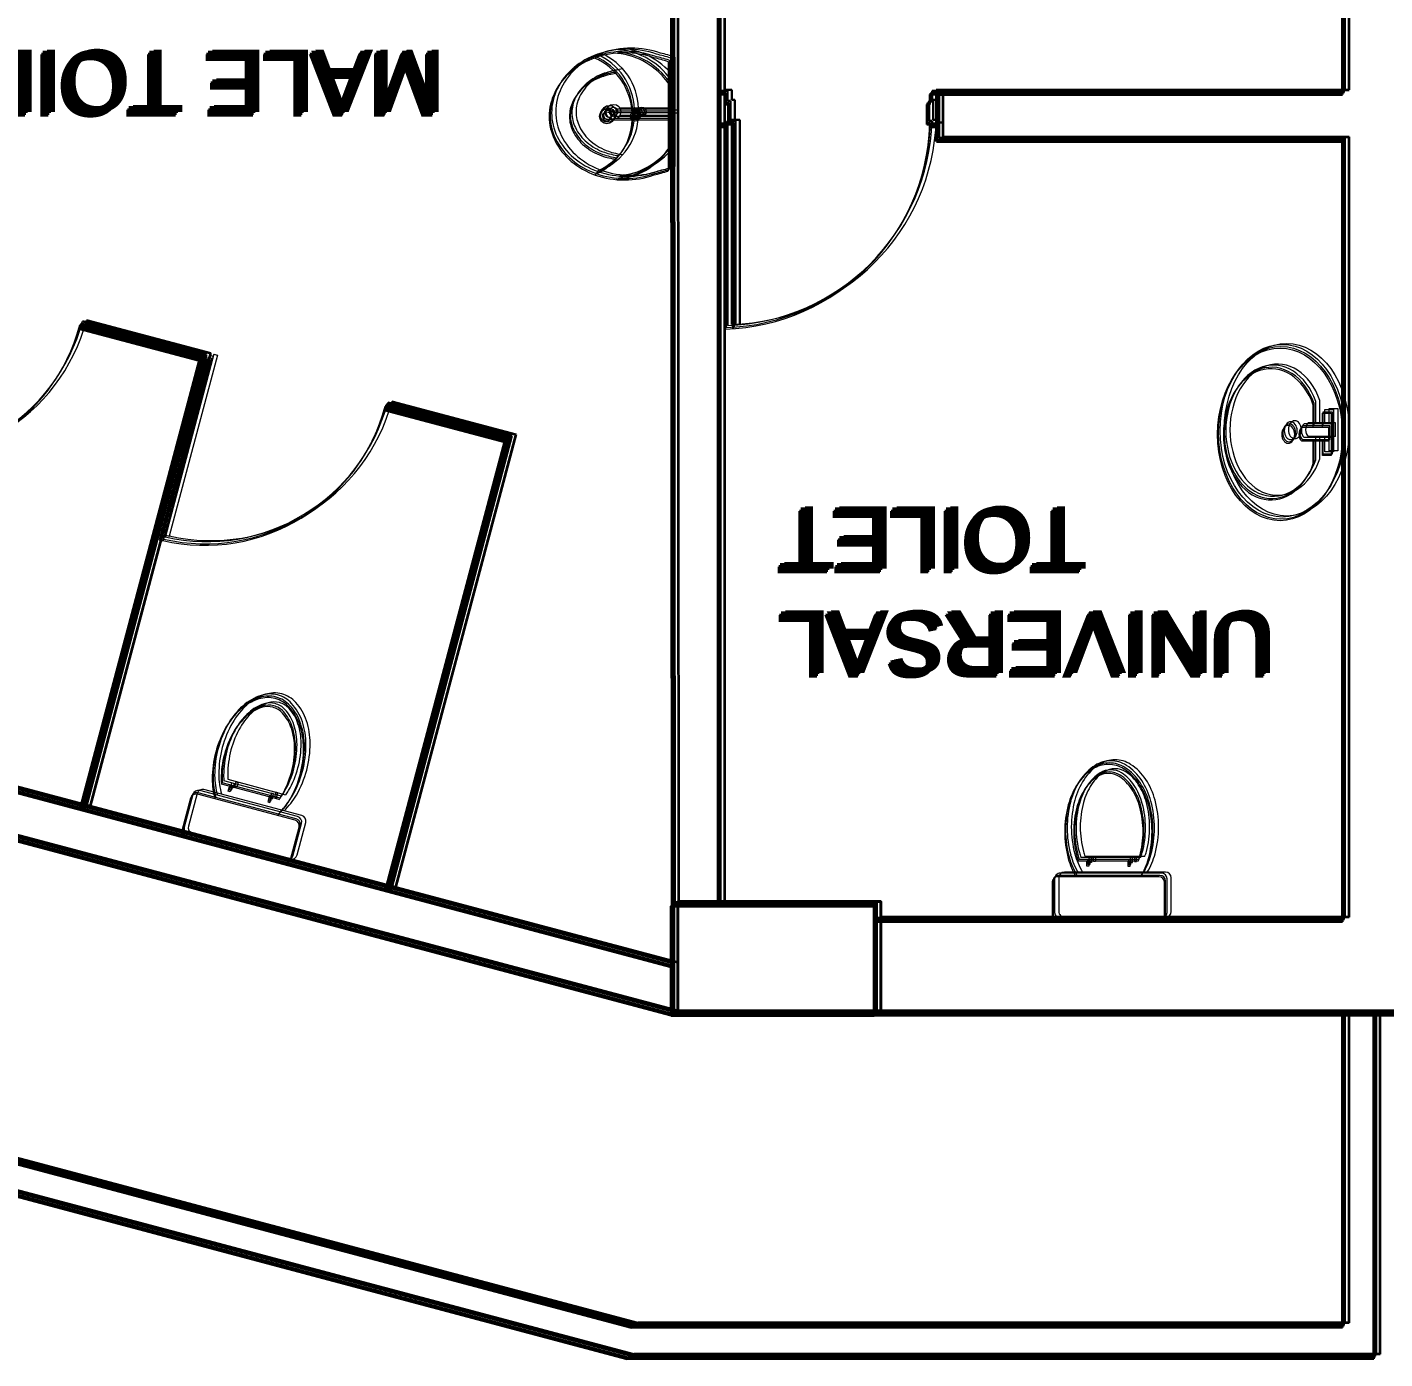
# Model space of a CAD drawing. Header units: inches. Extents: x 5 to 136470, y 9 to 138066.
# Drawn here: x 32872 to 37221, y 2990 to 7256 of the extents above; entities that cross this region are included whole.
import ezdxf

# ---------------------------------------------------------------- set-up
doc = ezdxf.new("R2010")
doc.units = ezdxf.units.IN
doc.header["$MEASUREMENT"] = 0
for name, color, linetype, lineweight in [('1', 7, 'Continuous', 35), ('A_COL', 250, 'Continuous', 40), ('A_ELE1', 250, 'Continuous', 20), ('A_WIN-DOR', 250, 'Continuous', 30), ('DOOR', 250, 'Continuous', 15), ('IG-Area', 250, 'Continuous', 30), ('partition', 253, 'Continuous', 5)]:
    doc.layers.add(name, color=color, linetype=linetype, lineweight=lineweight)
doc.layers.add('FURNITURE', color=253, linetype='Continuous', lineweight=5, transparency=0.05)
doc.styles.get("Standard").update_dxf_attribs({"font": 'arial.ttf'})

# ---------------------------------------------------------------- blocks, each defined once
blk = doc.blocks.new('A$Cf98d7203')
at = {"layer": '1'}
for p, q in [((37080.1, 7031.1), (37080.1, 9783.4)), ((35080.1, 6881.1), (35080.1, 8194.1)), ((34933.4, 4431.1), (34930.4, 8078.8)), ((35780.1, 6881.1), (35780.1, 7031.1)), ((35780.1, 7031.1), (37080.1, 7031.1)), ((34930.1, 6961.1), (34930.1, 6961.1)), ((35080.1, 4431.1), (35080.1, 6881.1)), ((35780.1, 6881.1), (37080.1, 6881.1)), ((37080.1, 4381.1), (37080.1, 6881.1)), ((34930.1, 6811.1), (34930.1, 6811.1)), ((33032.7, 6281.5), (33419.4, 6178.7)), ((33035.9, 6293.1), (33434, 6187.2)), ((33036.9, 4740.7), (33419.4, 6178.7)), ((33048.4, 4737.6), (33434, 6187.2)), ((34010.7, 6021.4), (34397.3, 5918.5)), ((34013.9, 6032.9), (34412, 5927)), ((34014.8, 4480.5), (34397.3, 5918.5)), ((34026.4, 4477.4), (34412, 5927)), ((31071.4, 5263.5), (34930.1, 4236.8)), ((31110.2, 5097.9), (34930.1, 4081.9)), ((37080.1, 4381.1), (35580.1, 4381.1)), ((30853.1, 4131.5), (34802.1, 3081.1)), ((37805.1, 4081.1), (34930.1, 4081.1)), ((37080.1, 4081.1), (34930.1, 4081.1)), ((35080.1, 4081.1), (35080.1, 4081.2)), ((37080.1, 3081.1), (37080.1, 4081.1)), ((37180.1, 2981.1), (37180.1, 4081.1)), ((30827.4, 4034.9), (34789.1, 2981.1)), ((37080.1, 3081.1), (34802.1, 3081.1)), ((37180.1, 2981.1), (34789.1, 2981.1))]:
    blk.add_line(p, q, dxfattribs=at)
at = {"layer": 'A_COL'}
blk.add_lwpolyline([(35580.1, 4081.1), (35580.1, 4431.1), (34930.1, 4431.1), (34930.1, 4081.1)], close=True, dxfattribs=at)
at = {"layer": 'A_ELE1', "transparency": 33554687}
blk.add_arc((35082, 6955.7), 676.1, 271.742, 358.2578, dxfattribs=at)
at = {"layer": 'A_WIN-DOR', "transparency": 33554687}
for p, q in [((35080.1, 6926.1), (35080.1, 7031.1)), ((35102.5, 7031.1), (35102.5, 6999.1)), ((35757.7, 7031.1), (35757.7, 6999.1)), ((35102.5, 6999.1), (35112.1, 6999.1)), ((35112.1, 6999.1), (35112.1, 6935.1)), ((35757.7, 6999.1), (35748.1, 6999.1)), ((35748.1, 6999.1), (35748.1, 6935.1)), ((35102.5, 6926.1), (35080.1, 6926.1)), ((35102.5, 6935.1), (35102.5, 6279.9)), ((35102.5, 6926.1), (35102.5, 6903.1)), ((35128.1, 6935.1), (35128.1, 6280.4)), ((35757.7, 6935.1), (35757.7, 6926.1)), ((35757.7, 6926.1), (35780.1, 6926.1))]:
    blk.add_line(p, q, dxfattribs=at)
at = {"layer": 'A_WIN-DOR'}
for p, q in [((35102.5, 7031.1), (35080.1, 7031.1)), ((35780.1, 7031.1), (35757.7, 7031.1)), ((35780.1, 6926.1), (35780.1, 7031.1))]:
    blk.add_line(p, q, dxfattribs=at)
at = {"layer": 'A_WIN-DOR', "transparency": 33554687}
for points in [[(35102.5, 6935.1), (35128.1, 6935.1)], [(35757.7, 6935.1), (35748.1, 6935.1)]]:
    blk.add_lwpolyline(points, dxfattribs=at)
at = {"layer": 'DOOR'}
for p, q in [((33443.7, 6184.6), (33289.5, 5604.8)), ((33455.3, 6181.5), (33301.1, 5601.7)), ((33443.7, 6184.6), (33455.3, 6181.5)), ((33289.5, 5604.8), (33301.1, 5601.7))]:
    blk.add_line(p, q, dxfattribs=at)
at = {"layer": 'FURNITURE'}
for p, q in [((34920, 7136.1), (34920.3, 6786.1)), ((34804.3, 6972.8), (34744.4, 6972.8)), ((34920.2, 6972.9), (34822.6, 6972.8)), ((34822.9, 6965.7), (34822.6, 6965.7)), ((34920.2, 6972.9), (34823.2, 6972.8)), ((34930.9, 6966.1), (34920.2, 6966.1)), ((34930.9, 6966.1), (34930.9, 6956.1)), ((34804.3, 6949.2), (34744.4, 6949.1)), ((34822.9, 6956.3), (34822.6, 6956.3)), ((34920.2, 6949.3), (34823.2, 6949.2)), ((34920.2, 6949.3), (34823.2, 6949.2)), ((34930.9, 6956.1), (34920.2, 6956.1)), ((36986.6, 5964.6), (36986.6, 6036.1)), ((37015.8, 5964.6), (37015.8, 6010.3)), ((37015.8, 6010.3), (37043.7, 6010.3)), ((37043.7, 6010.3), (37043.7, 5874.7)), ((37036.5, 5964.6), (36949.3, 5964.6)), ((37036.5, 5920.4), (37036.5, 5964.6)), ((37036.5, 5920.4), (36949.3, 5920.4)), ((36986.6, 5848.9), (36986.6, 5920.4)), ((37015.8, 5874.7), (37015.8, 5920.4)), ((37043.7, 5874.7), (37015.8, 5874.7)), ((33725.2, 4706.6), (33412.1, 4789.8)), ((33674.1, 4772.3), (33489.2, 4821.5)), ((33510.7, 4799.1), (33514.9, 4814.7)), ((33517.5, 4797.3), (33510.7, 4799.1)), ((33514.9, 4814.7), (33521.7, 4812.9)), ((33521.7, 4812.9), (33517.5, 4797.3)), ((33390.1, 4777.1), (33362.3, 4672.7)), ((33641.8, 4781), (33637.6, 4765.3)), ((33637.6, 4765.3), (33644.4, 4763.5)), ((33648.6, 4779.2), (33641.8, 4781)), ((33644.4, 4763.5), (33648.6, 4779.2)), ((33710.2, 4580.2), (33738, 4684.5)), ((33375.1, 4650.7), (33688.2, 4567.4)), ((36425.8, 4575.5), (36234.4, 4575.5)), ((36261, 4559.4), (36261, 4575.6)), ((36261, 4575.6), (36268, 4575.6)), ((36268, 4575.6), (36268, 4559.4)), ((36392.3, 4575.6), (36392.3, 4559.4)), ((36399.4, 4575.6), (36392.3, 4575.6)), ((36399.4, 4559.4), (36399.4, 4575.6)), ((36492.1, 4525.1), (36168.1, 4525.1)), ((36268, 4559.4), (36261, 4559.4)), ((36392.3, 4559.4), (36399.4, 4559.4)), ((36150.1, 4507.1), (36150.1, 4399.1)), ((36510.1, 4399.1), (36510.1, 4507.1)), ((36168.1, 4381.1), (36492.1, 4381.1))]:
    blk.add_line(p, q, dxfattribs=at)
for centre, radius in [((34723.8, 6960.9), 23.7), ((34813.9, 6960.8), 14.9)]:
    blk.add_circle(centre, radius, dxfattribs=at)
for centre, radius, start, end in [((34766.5, 6919.2), 243.1, 109.3112, 130.2027), ((34605.2, 6965), 199.2, 2.263, 66.692), ((34780.5, 6879.3), 285.4, 90.0477, 109.3112), ((34733.4, 6934.7), 229.4, 35.5197, 83.8921), ((34780.5, 6879.3), 285.4, 70.7841, 90.0477), ((34758.8, 6644.5), 517.4, 71.8392, 77.0814), ((34745, 6944.7), 209.8, 130.2027, 153.8996), ((34780.5, 6879.3), 220.5, 97.0617, 109.3112), ((34745, 6944.7), 144.8, 130.2027, 153.8996), ((34766.5, 6919.2), 178.1, 109.3112, 130.2027), ((34711.8, 6960.9), 172.8, 153.8996, 180.0477), ((34711.8, 6960.9), 107.9, 153.8996, 180.0477), ((34711.8, 6960.9), 172.8, 180.0477, 206.1958), ((34711.8, 6960.9), 107.9, 180.0477, 206.1958), ((34723.8, 6960.9), 14.1, 90.0477, 270.0477), ((34723.8, 6960.9), 14.1, 270.0477, 90.0477), ((34813.9, 6961.2), 10, 90.0477, 270.0477), ((34813.9, 6960.8), 10, 90.0477, 270.0477), ((34813.9, 6961.2), 10, 270.0477, 90.0477), ((34813.9, 6960.8), 10, 270.0477, 90.0477), ((34605.2, 6956.7), 199.2, 293.4034, 357.8323), ((34745, 6977.2), 209.8, 206.1958, 229.8926), ((34745, 6977.2), 144.8, 206.1958, 229.8926), ((34766.5, 7002.7), 178.1, 229.8926, 250.7841), ((34780.4, 7042.7), 220.5, 250.7841, 263.0337), ((34733.7, 6986.5), 228.7, 274.8869, 324.6725), ((34766.5, 7002.7), 243.1, 229.8926, 250.7841), ((34758.3, 7277.4), 517.4, 283.0139, 288.2562), ((34780.4, 7042.7), 285.4, 250.7841, 270.0477), ((34780.4, 7042.7), 285.4, 270.0477, 289.3112), ((33658.2, 4940.1), 162.4, 107.6043, 132.073), ((33637.3, 5006.1), 93.1, 75.1045, 107.6043), ((33637.3, 5006.1), 93.1, 42.6047, 75.1045), ((33705.5, 4887.7), 232.9, 132.073, 150.0314), ((33658.2, 4940.1), 133.6, 107.6043, 132.073), ((33637.3, 5006.1), 64.3, 75.1045, 107.6043), ((33637.3, 5006.1), 64.3, 42.6047, 75.1045), ((33586.3, 4959.2), 133.6, 18.136, 42.6047), ((33586.3, 4959.2), 162.4, 18.136, 42.6047), ((33789.4, 4839.3), 329.8, 150.0314, 165.1045), ((33705.5, 4887.7), 204.1, 132.073, 150.0314), ((33519.3, 4937.3), 232.9, 0.1776, 18.136), ((33789.4, 4839.3), 301, 150.0314, 165.1045), ((33519.3, 4937.3), 204.1, 0.1776, 18.136), ((33789.4, 4839.3), 329.8, 165.1045, 180.1776), ((33789.4, 4839.3), 301, 165.1045, 180.1776), ((33422.4, 4937), 301, 345.1045, 0.1776), ((33422.4, 4937), 329.8, 345.1045, 0.1776), ((36330.1, 4792), 93.1, 90.0001, 122.4999), ((36330.1, 4792), 93.1, 57.5003, 90.0001), ((33692.5, 4839), 232.9, 180.1776, 196.0079), ((33692.5, 4839), 204.1, 180.1776, 184.9285), ((33422.4, 4937), 301, 330.0314, 345.1045), ((33422.4, 4937), 329.8, 330.0314, 345.1045), ((36367.3, 4733.6), 162.4, 122.4999, 146.9685), ((36367.3, 4733.6), 133.6, 122.4999, 146.9685), ((36330.1, 4792), 64.3, 90.0001, 122.4999), ((36330.1, 4792), 64.3, 57.5003, 90.0001), ((36292.9, 4733.6), 133.6, 33.0316, 57.5003), ((36292.9, 4733.6), 162.4, 33.0316, 57.5003), ((33407.5, 4772.5), 18, 75.1045, 165.1045), ((33506.3, 4888.6), 204.1, 325.2805, 330.0314), ((36426.4, 4695.1), 232.9, 146.9685, 164.9269), ((36426.4, 4695.1), 204.1, 146.9685, 164.9269), ((36233.8, 4695.1), 204.1, 15.0732, 33.0316), ((36233.8, 4695.1), 232.9, 15.0732, 33.0316), ((33506.3, 4888.6), 232.9, 314.2011, 330.0314), ((36520, 4669.9), 329.8, 164.9269, 180.0001), ((36520, 4669.9), 301, 164.9269, 180.0001), ((36140.2, 4669.9), 301, 0.0001, 15.0732), ((36140.2, 4669.9), 329.8, 0.0001, 15.0732), ((33720.6, 4689.2), 18, 345.1045, 75.1045), ((33379.7, 4668.1), 18, 165.1045, 255.1045), ((36520, 4669.9), 329.8, 180.0001, 195.0732), ((36520, 4669.9), 301, 180.0001, 195.0732), ((36140.2, 4669.9), 301, 344.9269, 0.0001), ((36140.2, 4669.9), 329.8, 344.9269, 0.0001), ((33692.8, 4584.8), 18, 255.1045, 345.1045), ((36426.4, 4644.7), 232.9, 195.0732, 210.9035), ((36426.4, 4644.7), 204.1, 195.0732, 199.8241), ((36233.8, 4644.7), 204.1, 340.1761, 344.9269), ((36233.8, 4644.7), 232.9, 329.0967, 344.9269), ((36168.1, 4507.1), 18, 90.0001, 180.0001), ((36492.1, 4507.1), 18, 0.0001, 90.0001), ((36168.1, 4399.1), 18, 180.0001, 270.0001), ((36492.1, 4399.1), 18, 270.0001, 0.0001)]:
    blk.add_arc(centre, radius, start, end, dxfattribs=at)
for centre, major_axis, start_param, end_param in [((36880.1, 5942.5), (0, 276.5), 1.570796326794885, 7.853981633974472), ((36850.5, 5942.5), (0, 210.2), -1.109185, 4.250778), ((36906.3, 5942.5), (0, -28.6), -1.570796, 4.712389), ((36959.2, 5942.5), (0, -26), 3.694408, 5.73037)]:
    blk.add_ellipse(centre, major_axis=major_axis, ratio=0.723214, start_param=start_param, end_param=end_param, dxfattribs=at)
at = {"layer": 'partition'}
for centre in [(32456, 6447.3), (33434, 6187.2)]:
    blk.add_arc(centre, 600, 257.2058, 345.1045, dxfattribs=at)
at = {"layer": 'IG-Area', "char_height": 200, "attachment_point": 9, "rotation": 180}
for s, insert in [('MALE TOILET', (32370.9, 7162.9)), ('UNIVERSAL\\PTOILET', (35264.5, 5699.7))]:
    blk.add_mtext_dynamic_manual_height_columns(s, width=38356.189, gutter_width=12.5, heights=[0], dxfattribs=dict(at, insert=insert))

msp = doc.modelspace()

# ---------------------------------------------------------------- linework, layer by layer
at = {"layer": '1'}
for p, q in [((37085.5, 7040.2), (37085.5, 9792.4)), ((37088.3, 7045), (37088.3, 9797.3)), ((37093.3, 7051.9), (37093.3, 9804.1)), ((35085.5, 6890.2), (35085.5, 8203.2)), ((35088.3, 6895), (35088.3, 8208)), ((35093.3, 6901.9), (35093.3, 8214.9)), ((34941.6, 4445), (34938.6, 8092.8)), ((34946.6, 4451.8), (34943.6, 8099.6)), ((34938.8, 4440.2), (34935.8, 8087.9)), ((35793.3, 6901.9), (35793.3, 7051.9)), ((35793.3, 7051.9), (37093.3, 7051.9)), ((35785.5, 6890.2), (35785.5, 7040.2)), ((35785.5, 7040.2), (37085.5, 7040.2)), ((35788.3, 6895), (35788.3, 7045)), ((35788.3, 7045), (37088.3, 7045)), ((34935.5, 6970.2), (34935.5, 6970.2)), ((34938.3, 6975), (34938.3, 6975)), ((34943.3, 6981.8), (34943.3, 6981.8)), ((35085.5, 4440.2), (35085.5, 6890.2)), ((35088.3, 4445), (35088.3, 6895)), ((35093.3, 4451.8), (35093.3, 6901.9)), ((35785.5, 6890.2), (37085.5, 6890.2)), ((35788.3, 6895), (37088.3, 6895)), ((35793.3, 6901.9), (37093.3, 6901.9)), ((37085.5, 4390.2), (37085.5, 6890.2)), ((37088.3, 4395), (37088.3, 6895)), ((37093.3, 4401.9), (37093.3, 6901.9)), ((34943.3, 6831.8), (34943.3, 6831.8)), ((34935.5, 6820.2), (34935.5, 6820.2)), ((34938.3, 6825), (34938.3, 6825)), ((33044.1, 6307), (33442.2, 6201.1)), ((33049.1, 6313.8), (33447.2, 6207.9)), ((33038.1, 6290.6), (33424.8, 6187.7)), ((33040.9, 6295.4), (33427.5, 6192.6)), ((33041.3, 6302.2), (33439.4, 6196.2)), ((33045.9, 6302.2), (33432.6, 6199.4)), ((33042.3, 4749.7), (33424.8, 6187.7)), ((33045, 4754.6), (33427.5, 6192.6)), ((33050.1, 4761.4), (33432.6, 6199.4)), ((33053.8, 4746.7), (33439.4, 6196.2)), ((33056.6, 4751.5), (33442.2, 6201.1)), ((33061.7, 4758.3), (33447.2, 6207.9)), ((34022.1, 6046.8), (34420.2, 5940.9)), ((34027.1, 6053.7), (34425.2, 5947.8)), ((34016.1, 6030.4), (34402.7, 5927.6)), ((34018.9, 6035.3), (34405.5, 5932.4)), ((34019.3, 6042), (34417.4, 5936.1)), ((34023.9, 6042.1), (34410.6, 5939.3)), ((34020.2, 4489.6), (34402.7, 5927.6)), ((34023, 4494.4), (34405.5, 5932.4)), ((34028.1, 4501.3), (34410.6, 5939.3)), ((34031.8, 4486.5), (34417.4, 5936.1)), ((34034.6, 4491.3), (34420.2, 5940.9)), ((34039.7, 4498.2), (34425.2, 5947.8)), ((31076.8, 5272.5), (34935.5, 4245.9)), ((31079.6, 5277.4), (34938.3, 4250.7)), ((31084.6, 5284.2), (34943.3, 4257.5)), ((31115.6, 5107), (34935.5, 4090.9)), ((31118.4, 5111.8), (34938.3, 4095.8)), ((31123.4, 5118.7), (34943.3, 4102.6)), ((37088.3, 4395), (35588.3, 4395)), ((37093.3, 4401.9), (35593.3, 4401.9)), ((37085.5, 4390.2), (35585.5, 4390.2)), ((30858.5, 4140.6), (34807.5, 3090.2)), ((30861.3, 4145.4), (34810.3, 3095)), ((30866.3, 4152.3), (34815.3, 3101.8)), ((37810.5, 4090.2), (34935.5, 4090.2)), ((37085.5, 4090.2), (34935.5, 4090.2)), ((37813.3, 4095), (34938.3, 4095)), ((37088.3, 4095), (34938.3, 4095)), ((37093.3, 4101.9), (34943.3, 4101.8)), ((37818.3, 4101.8), (34943.3, 4101.8)), ((35085.5, 4090.2), (35085.5, 4090.2)), ((35088.3, 4095), (35088.3, 4095.1)), ((35093.3, 4101.8), (35093.3, 4101.9)), ((37085.5, 3090.2), (37085.5, 4090.2)), ((37088.3, 3095), (37088.3, 4095)), ((37093.3, 3101.9), (37093.3, 4101.9)), ((37185.5, 2990.2), (37185.5, 4090.2)), ((37188.3, 2995), (37188.3, 4095)), ((37193.3, 3001.9), (37193.3, 4101.9)), ((30835.6, 4048.8), (34797.3, 2995)), ((30840.6, 4055.6), (34802.3, 3001.8)), ((30832.8, 4044), (34794.5, 2990.2)), ((37085.5, 3090.2), (34807.5, 3090.2)), ((37088.3, 3095), (34810.3, 3095)), ((37093.3, 3101.9), (34815.3, 3101.8)), ((37193.3, 3001.9), (34802.3, 3001.8)), ((37185.5, 2990.2), (34794.5, 2990.2)), ((37188.3, 2995), (34797.3, 2995))]:
    msp.add_line(p, q, dxfattribs=at)
at = {"layer": 'A_COL'}
for points in [[(35585.5, 4090.2), (35585.5, 4440.2), (34935.5, 4440.2), (34935.5, 4090.2)], [(35588.3, 4095), (35588.3, 4445), (34938.3, 4445), (34938.3, 4095)], [(35593.3, 4101.8), (35593.3, 4451.8), (34943.3, 4451.8), (34943.3, 4101.8)]]:
    msp.add_lwpolyline(points, close=True, dxfattribs=at)
at = {"layer": 'A_ELE1', "transparency": 33554687}
for centre in [(35087.4, 6964.8), (35090.1, 6969.6), (35095.2, 6976.4)]:
    msp.add_arc(centre, 676.1, 271.742, 358.2578, dxfattribs=at)
at = {"layer": 'A_WIN-DOR', "transparency": 33554687}
for p, q in [((35093.3, 6946.9), (35093.3, 7051.9)), ((35115.7, 7051.9), (35115.7, 7019.9)), ((35770.9, 7051.9), (35770.9, 7019.9)), ((35085.5, 6935.2), (35085.5, 7040.2)), ((35088.3, 6940), (35088.3, 7045)), ((35107.9, 7040.2), (35107.9, 7008.2)), ((35107.9, 7008.2), (35117.5, 7008.2)), ((35110.7, 7045), (35110.7, 7013)), ((35110.7, 7013), (35120.3, 7013)), ((35115.7, 7019.9), (35125.3, 7019.9)), ((35117.5, 7008.2), (35117.5, 6944.2)), ((35120.3, 7013), (35120.3, 6949)), ((35125.3, 7019.9), (35125.3, 6955.9)), ((35763.1, 7008.2), (35753.5, 7008.2)), ((35753.5, 7008.2), (35753.5, 6944.2)), ((35765.9, 7013), (35756.3, 7013)), ((35756.3, 7013), (35756.3, 6949)), ((35770.9, 7019.9), (35761.3, 7019.9)), ((35761.3, 7019.9), (35761.3, 6955.9)), ((35763.1, 7040.2), (35763.1, 7008.2)), ((35765.9, 7045), (35765.9, 7013)), ((35107.9, 6935.2), (35085.5, 6935.2)), ((35110.7, 6940), (35088.3, 6940)), ((35115.7, 6946.9), (35093.3, 6946.9)), ((35107.9, 6944.2), (35107.9, 6289)), ((35107.9, 6935.2), (35107.9, 6912.2)), ((35110.7, 6949), (35110.7, 6293.8)), ((35110.7, 6940), (35110.7, 6917)), ((35115.7, 6955.9), (35115.7, 6300.7)), ((35115.7, 6946.9), (35115.7, 6923.9)), ((35133.5, 6944.2), (35133.5, 6289.5)), ((35136.3, 6949), (35136.3, 6294.4)), ((35141.3, 6955.9), (35141.3, 6301.2)), ((35763.1, 6944.2), (35763.1, 6935.2)), ((35763.1, 6935.2), (35785.5, 6935.2)), ((35765.9, 6949), (35765.9, 6940)), ((35765.9, 6940), (35788.3, 6940)), ((35770.9, 6955.9), (35770.9, 6946.9)), ((35770.9, 6946.9), (35793.3, 6946.9))]:
    msp.add_line(p, q, dxfattribs=at)
at = {"layer": 'A_WIN-DOR'}
for p, q in [((35115.7, 7051.9), (35093.3, 7051.9)), ((35793.3, 7051.9), (35770.9, 7051.9)), ((35793.3, 6946.9), (35793.3, 7051.9)), ((35107.9, 7040.2), (35085.5, 7040.2)), ((35110.7, 7045), (35088.3, 7045)), ((35785.5, 7040.2), (35763.1, 7040.2)), ((35788.3, 7045), (35765.9, 7045)), ((35785.5, 6935.2), (35785.5, 7040.2)), ((35788.3, 6940), (35788.3, 7045))]:
    msp.add_line(p, q, dxfattribs=at)
at = {"layer": 'A_WIN-DOR', "transparency": 33554687}
for points in [[(35107.9, 6944.2), (35133.5, 6944.2)], [(35110.7, 6949), (35136.3, 6949)], [(35115.7, 6955.9), (35141.3, 6955.9)], [(35763.1, 6944.2), (35753.5, 6944.2)], [(35765.9, 6949), (35756.3, 6949)], [(35770.9, 6955.9), (35761.3, 6955.9)]]:
    msp.add_lwpolyline(points, dxfattribs=at)
at = {"layer": 'DOOR'}
for p, q in [((33449.1, 6193.7), (33294.9, 5613.8)), ((33451.9, 6198.5), (33297.7, 5618.7)), ((33456.9, 6205.3), (33302.7, 5625.5)), ((33460.7, 6190.6), (33306.5, 5610.8)), ((33463.5, 6195.4), (33309.3, 5615.6)), ((33468.5, 6202.2), (33314.3, 5622.4)), ((33449.1, 6193.7), (33460.7, 6190.6)), ((33451.9, 6198.5), (33463.5, 6195.4)), ((33456.9, 6205.3), (33468.5, 6202.2)), ((33294.9, 5613.8), (33306.5, 5610.8)), ((33297.7, 5618.7), (33309.3, 5615.6)), ((33302.7, 5625.5), (33314.3, 5622.4))]:
    msp.add_line(p, q, dxfattribs=at)
at = {"layer": 'FURNITURE'}
for p, q in [((34925.4, 7145.2), (34925.7, 6795.2)), ((34928.2, 7150), (34928.5, 6800)), ((34933.3, 7156.8), (34933.6, 6806.8)), ((34809.7, 6981.9), (34749.8, 6981.8)), ((34809.7, 6958.3), (34749.8, 6958.2)), ((34812.5, 6986.7), (34752.6, 6986.7)), ((34812.5, 6963.1), (34752.6, 6963.1)), ((34817.5, 6993.6), (34757.6, 6993.5)), ((34817.5, 6969.9), (34757.6, 6969.9)), ((34925.6, 6982), (34828, 6981.9)), ((34828.3, 6974.8), (34828, 6974.8)), ((34828.3, 6965.4), (34828, 6965.4)), ((34925.6, 6982), (34828.6, 6981.9)), ((34925.6, 6958.4), (34828.6, 6958.3)), ((34925.6, 6958.4), (34828.6, 6958.3)), ((34928.4, 6986.8), (34830.8, 6986.7)), ((34831.1, 6979.7), (34830.8, 6979.7)), ((34831.1, 6970.2), (34830.8, 6970.2)), ((34928.4, 6986.8), (34831.4, 6986.7)), ((34928.4, 6963.2), (34831.4, 6963.1)), ((34928.4, 6963.2), (34831.4, 6963.1)), ((34933.4, 6993.6), (34835.8, 6993.6)), ((34836.1, 6986.5), (34835.8, 6986.5)), ((34836.1, 6977), (34835.8, 6977)), ((34933.4, 6993.6), (34836.4, 6993.6)), ((34933.4, 6970), (34836.4, 6970)), ((34933.4, 6970), (34836.4, 6970)), ((34936.3, 6975.2), (34925.6, 6975.2)), ((34936.3, 6965.2), (34925.6, 6965.2)), ((34939, 6980), (34928.4, 6980)), ((34939.1, 6970), (34928.4, 6970)), ((34944.1, 6986.9), (34933.4, 6986.9)), ((34944.1, 6976.8), (34933.4, 6976.8)), ((34936.3, 6975.2), (34936.3, 6965.2)), ((34939, 6980), (34939.1, 6970)), ((34944.1, 6986.9), (34944.1, 6976.8)), ((36992, 5973.7), (36992, 6045.2)), ((36994.8, 5978.6), (36994.8, 6050)), ((36999.8, 5985.4), (36999.8, 6056.9)), ((37021.2, 5973.7), (37021.2, 6019.4)), ((37021.2, 6019.4), (37049.1, 6019.4)), ((37024, 5978.6), (37024, 6024.2)), ((37024, 6024.2), (37051.9, 6024.2)), ((37029, 5985.4), (37029, 6031)), ((37029, 6031), (37056.9, 6031)), ((37049.1, 6019.4), (37049.1, 5883.8)), ((37051.9, 6024.2), (37051.9, 5888.6)), ((37056.9, 6031), (37056.9, 5895.5)), ((37041.9, 5973.7), (36954.7, 5973.7)), ((37044.7, 5978.6), (36957.5, 5978.6)), ((37049.7, 5985.4), (36962.5, 5985.4)), ((37041.9, 5929.5), (37041.9, 5973.7)), ((37044.7, 5934.3), (37044.7, 5978.6)), ((37049.7, 5941.1), (37049.7, 5985.4)), ((37041.9, 5929.5), (36954.7, 5929.5)), ((37044.7, 5934.3), (36957.5, 5934.3)), ((37049.7, 5941.1), (36962.5, 5941.1)), ((36992, 5858), (36992, 5929.5)), ((36994.8, 5862.8), (36994.8, 5934.3)), ((36999.8, 5869.6), (36999.8, 5941.1)), ((37021.2, 5883.8), (37021.2, 5929.5)), ((37024, 5888.6), (37024, 5934.3)), ((37029, 5895.5), (37029, 5941.1)), ((37049.1, 5883.8), (37021.2, 5883.8)), ((37051.9, 5888.6), (37024, 5888.6)), ((37056.9, 5895.5), (37029, 5895.5)), ((33679.5, 4781.4), (33494.6, 4830.6)), ((33682.3, 4786.2), (33497.3, 4835.4)), ((33687.3, 4793.1), (33502.4, 4842.2)), ((33518.9, 4813), (33523.1, 4828.7)), ((33523.1, 4828.7), (33529.9, 4826.8)), ((33523.9, 4819.8), (33528.1, 4835.5)), ((33528.1, 4835.5), (33534.9, 4833.7)), ((33534.9, 4833.7), (33530.7, 4818)), ((33395.5, 4786.2), (33367.7, 4681.8)), ((33398.3, 4791), (33370.5, 4686.6)), ((33403.3, 4797.8), (33375.5, 4693.4)), ((33730.6, 4715.6), (33417.5, 4798.9)), ((33733.4, 4720.5), (33420.3, 4803.8)), ((33738.4, 4727.3), (33425.3, 4810.6)), ((33516.1, 4808.2), (33520.3, 4823.8)), ((33522.9, 4806.4), (33516.1, 4808.2)), ((33525.7, 4811.2), (33518.9, 4813)), ((33520.3, 4823.8), (33527.1, 4822)), ((33527.1, 4822), (33522.9, 4806.4)), ((33530.7, 4818), (33523.9, 4819.8)), ((33529.9, 4826.8), (33525.7, 4811.2)), ((33647.2, 4790.1), (33643, 4774.4)), ((33650, 4794.9), (33645.8, 4779.2)), ((33654, 4788.3), (33647.2, 4790.1)), ((33649.8, 4772.6), (33654, 4788.3)), ((33656.8, 4793.1), (33650, 4794.9)), ((33655, 4801.7), (33650.8, 4786.1)), ((33650.8, 4786.1), (33657.6, 4784.3)), ((33652.6, 4777.4), (33656.8, 4793.1)), ((33661.8, 4799.9), (33655, 4801.7)), ((33657.6, 4784.3), (33661.8, 4799.9)), ((33643, 4774.4), (33649.8, 4772.6)), ((33645.8, 4779.2), (33652.6, 4777.4)), ((33718.4, 4594.1), (33746.2, 4698.5)), ((33723.4, 4600.9), (33751.2, 4705.3)), ((33380.5, 4659.8), (33693.6, 4576.5)), ((33383.3, 4664.6), (33696.4, 4581.3)), ((33388.3, 4671.4), (33701.4, 4588.1)), ((33715.6, 4589.2), (33743.4, 4693.6)), ((36431.2, 4584.6), (36239.8, 4584.6)), ((36434, 4589.4), (36242.6, 4589.4)), ((36439, 4596.3), (36247.6, 4596.3)), ((36266.4, 4568.5), (36266.4, 4584.7)), ((36266.4, 4584.7), (36273.4, 4584.7)), ((36273.4, 4568.5), (36266.4, 4568.5)), ((36269.2, 4573.3), (36269.2, 4589.5)), ((36269.2, 4589.5), (36276.2, 4589.5)), ((36276.2, 4573.3), (36269.2, 4573.3)), ((36273.4, 4584.7), (36273.4, 4568.5)), ((36274.2, 4580.1), (36274.2, 4596.3)), ((36274.2, 4596.3), (36281.2, 4596.3)), ((36281.2, 4580.1), (36274.2, 4580.1)), ((36276.2, 4589.5), (36276.2, 4573.3)), ((36281.2, 4596.3), (36281.2, 4580.1)), ((36397.7, 4584.7), (36397.7, 4568.5)), ((36404.8, 4584.7), (36397.7, 4584.7)), ((36397.7, 4568.5), (36404.8, 4568.5)), ((36400.5, 4589.5), (36400.5, 4573.3)), ((36407.5, 4589.5), (36400.5, 4589.5)), ((36400.5, 4573.3), (36407.5, 4573.3)), ((36404.8, 4568.5), (36404.8, 4584.7)), ((36405.5, 4596.3), (36405.5, 4580.1)), ((36412.6, 4596.3), (36405.5, 4596.3)), ((36405.5, 4580.1), (36412.6, 4580.1)), ((36407.5, 4573.3), (36407.5, 4589.5)), ((36412.6, 4580.1), (36412.6, 4596.3)), ((36163.3, 4527.9), (36163.3, 4419.9)), ((36497.5, 4534.2), (36173.5, 4534.2)), ((36500.3, 4539), (36176.3, 4539)), ((36505.3, 4545.9), (36181.3, 4545.9)), ((36523.3, 4419.9), (36523.3, 4527.9)), ((36155.5, 4516.2), (36155.5, 4408.2)), ((36158.3, 4521), (36158.3, 4413)), ((36515.5, 4408.2), (36515.5, 4516.2)), ((36518.3, 4413), (36518.3, 4521)), ((36176.3, 4395), (36500.3, 4395)), ((36181.3, 4401.9), (36505.3, 4401.9)), ((36173.5, 4390.2), (36497.5, 4390.2))]:
    msp.add_line(p, q, dxfattribs=at)
for centre, radius in [((34737, 6981.7), 23.7), ((34729.2, 6970), 23.7), ((34732, 6974.9), 23.7), ((34819.3, 6969.9), 14.9), ((34822.1, 6974.7), 14.9), ((34827.1, 6981.5), 14.9)]:
    msp.add_circle(centre, radius, dxfattribs=at)
for centre, radius, start, end in [((34788.7, 6893.2), 285.4, 90.0477, 109.3112), ((34793.7, 6900), 285.4, 90.0477, 109.3112), ((34741.6, 6948.6), 229.4, 35.5197, 83.8921), ((34746.6, 6955.5), 229.4, 35.5197, 83.8921), ((34788.7, 6893.2), 285.4, 70.7841, 90.0477), ((34793.7, 6900), 285.4, 70.7841, 90.0477), ((34771.9, 6928.3), 243.1, 109.3112, 130.2027), ((34774.7, 6933.1), 243.1, 109.3112, 130.2027), ((34779.7, 6940), 243.1, 109.3112, 130.2027), ((34610.6, 6974), 199.2, 2.263, 66.692), ((34785.9, 6888.4), 285.4, 90.0477, 109.3112), ((34613.4, 6978.9), 199.2, 2.263, 66.692), ((34618.5, 6985.7), 199.2, 2.263, 66.692), ((34738.8, 6943.8), 229.4, 35.5197, 83.8921), ((34785.9, 6888.4), 285.4, 70.7841, 90.0477), ((34764.2, 6653.6), 517.4, 71.8392, 77.0814), ((34767, 6658.4), 517.4, 71.8392, 77.0814), ((34772, 6665.2), 517.4, 71.8392, 77.0814), ((34750.4, 6953.8), 209.8, 130.2027, 153.8996), ((34753.2, 6958.6), 209.8, 130.2027, 153.8996), ((34758.2, 6965.4), 209.8, 130.2027, 153.8996), ((34771.9, 6928.3), 178.1, 109.3112, 130.2027), ((34774.7, 6933.1), 178.1, 109.3112, 130.2027), ((34779.7, 6940), 178.1, 109.3112, 130.2027), ((34785.9, 6888.4), 220.5, 97.0617, 109.3112), ((34788.7, 6893.2), 220.5, 97.0617, 109.3112), ((34793.7, 6900), 220.5, 97.0617, 109.3112), ((34717.2, 6970), 172.8, 153.8996, 180.0477), ((34720, 6974.8), 172.8, 153.8996, 180.0477), ((34725, 6981.7), 172.8, 153.8996, 180.0477), ((34750.4, 6953.8), 144.8, 130.2027, 153.8996), ((34753.2, 6958.6), 144.8, 130.2027, 153.8996), ((34758.2, 6965.4), 144.8, 130.2027, 153.8996), ((34717.2, 6970), 107.9, 153.8996, 180.0477), ((34720, 6974.8), 107.9, 153.8996, 180.0477), ((34725, 6981.7), 107.9, 153.8996, 180.0477), ((34717.2, 6970), 172.8, 180.0477, 206.1958), ((34720, 6974.8), 172.8, 180.0477, 206.1958), ((34725, 6981.7), 172.8, 180.0477, 206.1958), ((34717.2, 6970), 107.9, 180.0477, 206.1958), ((34720, 6974.8), 107.9, 180.0477, 206.1958), ((34725, 6981.7), 107.9, 180.0477, 206.1958), ((34610.6, 6965.8), 199.2, 293.4034, 357.8323), ((34613.4, 6970.6), 199.2, 293.4034, 357.8323), ((34618.5, 6977.5), 199.2, 293.4034, 357.8323), ((34729.2, 6970), 14.1, 90.0477, 270.0477), ((34732, 6974.9), 14.1, 90.0477, 270.0477), ((34737, 6981.7), 14.1, 90.0477, 270.0477), ((34729.2, 6970), 14.1, 270.0477, 90.0477), ((34732, 6974.9), 14.1, 270.0477, 90.0477), ((34737, 6981.7), 14.1, 270.0477, 90.0477), ((34819.3, 6970.3), 10, 90.0477, 270.0477), ((34819.3, 6969.9), 10, 90.0477, 270.0477), ((34822.1, 6975.2), 10, 90.0477, 270.0477), ((34822.1, 6974.7), 10, 90.0477, 270.0477), ((34827.1, 6982), 10, 90.0477, 270.0477), ((34827.1, 6981.5), 10, 90.0477, 270.0477), ((34819.3, 6970.3), 10, 270.0477, 90.0477), ((34819.3, 6969.9), 10, 270.0477, 90.0477), ((34822.1, 6975.2), 10, 270.0477, 90.0477), ((34822.1, 6974.7), 10, 270.0477, 90.0477), ((34827.1, 6982), 10, 270.0477, 90.0477), ((34827.1, 6981.5), 10, 270.0477, 90.0477), ((34750.4, 6986.3), 144.8, 206.1958, 229.8926), ((34753.2, 6991.2), 144.8, 206.1958, 229.8926), ((34758.2, 6998), 144.8, 206.1958, 229.8926), ((34750.4, 6986.3), 209.8, 206.1958, 229.8926), ((34753.2, 6991.2), 209.8, 206.1958, 229.8926), ((34758.2, 6998), 209.8, 206.1958, 229.8926), ((34771.9, 7011.8), 178.1, 229.8926, 250.7841), ((34774.6, 7016.6), 178.1, 229.8926, 250.7841), ((34779.7, 7023.5), 178.1, 229.8926, 250.7841), ((34746.9, 7007.2), 228.7, 274.8869, 324.6725), ((34774.6, 7016.6), 243.1, 229.8926, 250.7841), ((34779.7, 7023.5), 243.1, 229.8926, 250.7841), ((34785.8, 7051.8), 220.5, 250.7841, 263.0337), ((34788.6, 7056.6), 220.5, 250.7841, 263.0337), ((34793.6, 7063.4), 220.5, 250.7841, 263.0337), ((34739.1, 6995.6), 228.7, 274.8869, 324.6725), ((34741.9, 7000.4), 228.7, 274.8869, 324.6725), ((34771.9, 7011.8), 243.1, 229.8926, 250.7841), ((34788.6, 7056.6), 285.4, 250.7841, 270.0477), ((34793.6, 7063.4), 285.4, 250.7841, 270.0477), ((34788.6, 7056.6), 285.4, 270.0477, 289.3112), ((34793.6, 7063.4), 285.4, 270.0477, 289.3112), ((34763.7, 7286.5), 517.4, 283.0139, 288.2562), ((34766.5, 7291.3), 517.4, 283.0139, 288.2562), ((34771.5, 7298.2), 517.4, 283.0139, 288.2562), ((34785.8, 7051.8), 285.4, 250.7841, 270.0477), ((34785.8, 7051.8), 285.4, 270.0477, 289.3112), ((33663.6, 4949.2), 162.4, 107.6043, 132.073), ((33666.4, 4954), 162.4, 107.6043, 132.073), ((33671.4, 4960.8), 162.4, 107.6043, 132.073), ((33671.4, 4960.8), 133.6, 107.6043, 132.073), ((33642.7, 5015.2), 93.1, 75.1045, 107.6043), ((33645.5, 5020), 93.1, 75.1045, 107.6043), ((33650.5, 5026.8), 93.1, 75.1045, 107.6043), ((33650.5, 5026.8), 64.3, 75.1045, 107.6043), ((33642.7, 5015.2), 93.1, 42.6047, 75.1045), ((33650.5, 5026.8), 64.3, 42.6047, 75.1045), ((33645.5, 5020), 93.1, 42.6047, 75.1045), ((33650.5, 5026.8), 93.1, 42.6047, 75.1045), ((33599.5, 4980), 162.4, 18.136, 42.6047), ((33710.9, 4896.8), 232.9, 132.073, 150.0314), ((33713.7, 4901.7), 232.9, 132.073, 150.0314), ((33718.7, 4908.5), 232.9, 132.073, 150.0314), ((33710.9, 4896.8), 204.1, 132.073, 150.0314), ((33713.7, 4901.7), 204.1, 132.073, 150.0314), ((33718.7, 4908.5), 204.1, 132.073, 150.0314), ((33663.6, 4949.2), 133.6, 107.6043, 132.073), ((33666.4, 4954), 133.6, 107.6043, 132.073), ((33642.7, 5015.2), 64.3, 75.1045, 107.6043), ((33645.5, 5020), 64.3, 75.1045, 107.6043), ((33642.7, 5015.2), 64.3, 42.6047, 75.1045), ((33645.5, 5020), 64.3, 42.6047, 75.1045), ((33591.7, 4968.3), 133.6, 18.136, 42.6047), ((33594.5, 4973.1), 133.6, 18.136, 42.6047), ((33599.5, 4980), 133.6, 18.136, 42.6047), ((33591.7, 4968.3), 162.4, 18.136, 42.6047), ((33594.5, 4973.1), 162.4, 18.136, 42.6047), ((33794.8, 4848.4), 329.8, 150.0314, 165.1045), ((33797.6, 4853.3), 329.8, 150.0314, 165.1045), ((33802.6, 4860.1), 329.8, 150.0314, 165.1045), ((33797.6, 4853.3), 301, 150.0314, 165.1045), ((33802.6, 4860.1), 301, 150.0314, 165.1045), ((33524.7, 4946.4), 204.1, 0.1776, 18.136), ((33527.5, 4951.2), 204.1, 0.1776, 18.136), ((33532.5, 4958), 204.1, 0.1776, 18.136), ((33524.7, 4946.4), 232.9, 0.1776, 18.136), ((33527.5, 4951.2), 232.9, 0.1776, 18.136), ((33532.5, 4958), 232.9, 0.1776, 18.136), ((33794.8, 4848.4), 301, 150.0314, 165.1045), ((33435.6, 4957.7), 301, 345.1045, 0.1776), ((33435.6, 4957.7), 329.8, 345.1045, 0.1776), ((33794.8, 4848.4), 329.8, 165.1045, 180.1776), ((33797.6, 4853.3), 329.8, 165.1045, 180.1776), ((33802.6, 4860.1), 329.8, 165.1045, 180.1776), ((33794.8, 4848.4), 301, 165.1045, 180.1776), ((33797.6, 4853.3), 301, 165.1045, 180.1776), ((33802.6, 4860.1), 301, 165.1045, 180.1776), ((33427.8, 4946.1), 301, 345.1045, 0.1776), ((33430.6, 4950.9), 301, 345.1045, 0.1776), ((33427.8, 4946.1), 329.8, 345.1045, 0.1776), ((33430.6, 4950.9), 329.8, 345.1045, 0.1776), ((33430.6, 4950.9), 301, 330.0314, 345.1045), ((33435.6, 4957.7), 301, 330.0314, 345.1045), ((33435.6, 4957.7), 329.8, 330.0314, 345.1045), ((36372.7, 4742.7), 162.4, 122.4999, 146.9685), ((36375.5, 4747.5), 162.4, 122.4999, 146.9685), ((36380.5, 4754.3), 162.4, 122.4999, 146.9685), ((36335.5, 4801.1), 93.1, 90.0001, 122.4999), ((36338.3, 4805.9), 93.1, 90.0001, 122.4999), ((36343.3, 4812.7), 93.1, 90.0001, 122.4999), ((36343.3, 4812.7), 64.3, 90.0001, 122.4999), ((36335.5, 4801.1), 93.1, 57.5003, 90.0001), ((36338.3, 4805.9), 93.1, 57.5003, 90.0001), ((36343.3, 4812.7), 93.1, 57.5003, 90.0001), ((36343.3, 4812.7), 64.3, 57.5003, 90.0001), ((36298.3, 4742.7), 162.4, 33.0316, 57.5003), ((36301.1, 4747.5), 162.4, 33.0316, 57.5003), ((36306.1, 4754.3), 162.4, 33.0316, 57.5003), ((33697.9, 4848.1), 232.9, 180.1776, 196.0079), ((33700.7, 4853), 232.9, 180.1776, 196.0079), ((33705.7, 4859.8), 232.9, 180.1776, 196.0079), ((33697.9, 4848.1), 204.1, 180.1776, 184.9285), ((33700.7, 4853), 204.1, 180.1776, 184.9285), ((33705.7, 4859.8), 204.1, 180.1776, 184.9285), ((33427.8, 4946.1), 301, 330.0314, 345.1045), ((33427.8, 4946.1), 329.8, 330.0314, 345.1045), ((33430.6, 4950.9), 329.8, 330.0314, 345.1045), ((36431.8, 4704.2), 232.9, 146.9685, 164.9269), ((36434.6, 4709), 232.9, 146.9685, 164.9269), ((36439.6, 4715.9), 232.9, 146.9685, 164.9269), ((36372.7, 4742.7), 133.6, 122.4999, 146.9685), ((36375.5, 4747.5), 133.6, 122.4999, 146.9685), ((36380.5, 4754.3), 133.6, 122.4999, 146.9685), ((36335.5, 4801.1), 64.3, 90.0001, 122.4999), ((36338.3, 4805.9), 64.3, 90.0001, 122.4999), ((36335.5, 4801.1), 64.3, 57.5003, 90.0001), ((36338.3, 4805.9), 64.3, 57.5003, 90.0001), ((36298.3, 4742.7), 133.6, 33.0316, 57.5003), ((36301.1, 4747.5), 133.6, 33.0316, 57.5003), ((36306.1, 4754.3), 133.6, 33.0316, 57.5003), ((36239.2, 4704.2), 232.9, 15.0732, 33.0316), ((36242, 4709), 232.9, 15.0732, 33.0316), ((36247, 4715.9), 232.9, 15.0732, 33.0316), ((33412.9, 4781.5), 18, 75.1045, 165.1045), ((33415.7, 4786.4), 18, 75.1045, 165.1045), ((33420.7, 4793.2), 18, 75.1045, 165.1045), ((33514.5, 4902.5), 232.9, 314.2011, 330.0314), ((33511.7, 4897.6), 204.1, 325.2805, 330.0314), ((33519.5, 4909.3), 232.9, 314.2011, 330.0314), ((33514.5, 4902.5), 204.1, 325.2805, 330.0314), ((33519.5, 4909.3), 204.1, 325.2805, 330.0314), ((36431.8, 4704.2), 204.1, 146.9685, 164.9269), ((36434.6, 4709), 204.1, 146.9685, 164.9269), ((36439.6, 4715.9), 204.1, 146.9685, 164.9269), ((36239.2, 4704.2), 204.1, 15.0732, 33.0316), ((36242, 4709), 204.1, 15.0732, 33.0316), ((36247, 4715.9), 204.1, 15.0732, 33.0316), ((33511.7, 4897.6), 232.9, 314.2011, 330.0314), ((36525.4, 4679), 329.8, 164.9269, 180.0001), ((36528.2, 4683.8), 329.8, 164.9269, 180.0001), ((36533.2, 4690.7), 329.8, 164.9269, 180.0001), ((36525.4, 4679), 301, 164.9269, 180.0001), ((36528.2, 4683.8), 301, 164.9269, 180.0001), ((36533.2, 4690.7), 301, 164.9269, 180.0001), ((36145.6, 4679), 301, 0.0001, 15.0732), ((36148.4, 4683.8), 301, 0.0001, 15.0732), ((36153.4, 4690.7), 301, 0.0001, 15.0732), ((36145.6, 4679), 329.8, 0.0001, 15.0732), ((36148.4, 4683.8), 329.8, 0.0001, 15.0732), ((36153.4, 4690.7), 329.8, 0.0001, 15.0732), ((33726, 4698.2), 18, 345.1045, 75.1045), ((33728.8, 4703.1), 18, 345.1045, 75.1045), ((33733.8, 4709.9), 18, 345.1045, 75.1045), ((33385.1, 4677.2), 18, 165.1045, 255.1045), ((33387.9, 4682), 18, 165.1045, 255.1045), ((33392.9, 4688.8), 18, 165.1045, 255.1045), ((36525.4, 4679), 329.8, 180.0001, 195.0732), ((36528.2, 4683.8), 329.8, 180.0001, 195.0732), ((36533.2, 4690.7), 329.8, 180.0001, 195.0732), ((36525.4, 4679), 301, 180.0001, 195.0732), ((36528.2, 4683.8), 301, 180.0001, 195.0732), ((36533.2, 4690.7), 301, 180.0001, 195.0732), ((36145.6, 4679), 301, 344.9269, 0.0001), ((36148.4, 4683.8), 301, 344.9269, 0.0001), ((36153.4, 4690.7), 301, 344.9269, 0.0001), ((36145.6, 4679), 329.8, 344.9269, 0.0001), ((36148.4, 4683.8), 329.8, 344.9269, 0.0001), ((36153.4, 4690.7), 329.8, 344.9269, 0.0001), ((36439.6, 4665.5), 204.1, 195.0732, 199.8241), ((36247, 4665.5), 204.1, 340.1761, 344.9269), ((33698.2, 4593.9), 18, 255.1045, 345.1045), ((33701, 4598.7), 18, 255.1045, 345.1045), ((33706, 4605.5), 18, 255.1045, 345.1045), ((36431.8, 4653.8), 232.9, 195.0732, 210.9035), ((36434.6, 4658.7), 232.9, 195.0732, 210.9035), ((36439.6, 4665.5), 232.9, 195.0732, 210.9035), ((36431.8, 4653.8), 204.1, 195.0732, 199.8241), ((36434.6, 4658.7), 204.1, 195.0732, 199.8241), ((36239.2, 4653.8), 204.1, 340.1761, 344.9269), ((36242, 4658.7), 204.1, 340.1761, 344.9269), ((36239.2, 4653.8), 232.9, 329.0967, 344.9269), ((36242, 4658.7), 232.9, 329.0967, 344.9269), ((36247, 4665.5), 232.9, 329.0967, 344.9269), ((36173.5, 4516.2), 18, 90.0001, 180.0001), ((36176.3, 4521), 18, 90.0001, 180.0001), ((36181.3, 4527.9), 18, 90.0001, 180.0001), ((36497.5, 4516.2), 18, 0.0001, 90.0001), ((36500.3, 4521), 18, 0.0001, 90.0001), ((36505.3, 4527.9), 18, 0.0001, 90.0001), ((36173.5, 4408.2), 18, 180.0001, 270.0001), ((36176.3, 4413), 18, 180.0001, 270.0001), ((36181.3, 4419.9), 18, 180.0001, 270.0001), ((36497.5, 4408.2), 18, 270.0001, 0.0001), ((36500.3, 4413), 18, 270.0001, 0.0001), ((36505.3, 4419.9), 18, 270.0001, 0.0001)]:
    msp.add_arc(centre, radius, start, end, dxfattribs=at)
for centre, major_axis, start_param, end_param in [((36885.5, 5951.6), (0, 276.5), 1.570796326794885, 7.853981633974472), ((36888.3, 5956.4), (0, 276.5), 1.570796326794885, 7.853981633974472), ((36893.3, 5963.3), (0, 276.5), 1.570796326794885, 7.853981633974472), ((36855.9, 5951.6), (0, 210.2), -1.109185, 4.250778), ((36858.7, 5956.4), (0, 210.2), -1.109185, 4.250778), ((36863.7, 5963.3), (0, 210.2), -1.109185, 4.250778), ((36911.7, 5951.6), (0, -28.6), -1.570796, 4.712389), ((36914.5, 5956.4), (0, -28.6), -1.570796, 4.712389), ((36919.5, 5963.2), (0, -28.6), -1.570796, 4.712389), ((36964.6, 5951.6), (0, -26), 3.694408, 5.73037), ((36967.4, 5956.4), (0, -26), 3.694408, 5.73037), ((36972.4, 5963.3), (0, -26), 3.694408, 5.73037)]:
    msp.add_ellipse(centre, major_axis=major_axis, ratio=0.723214, start_param=start_param, end_param=end_param, dxfattribs=at)
at = {"layer": 'partition'}
for centre in [(32464.2, 6461.2), (32469.3, 6468), (32461.4, 6456.4), (33442.2, 6201.1), (33447.2, 6207.9), (33439.4, 6196.2)]:
    msp.add_arc(centre, 600, 257.2058, 345.1045, dxfattribs=at)

# ---------------------------------------------------------------- block references
msp.add_blockref('A$Cf98d7203', (26.5, 24))

# ---------------------------------------------------------------- texts
at = {"layer": 'IG-Area', "char_height": 200, "attachment_point": 9, "rotation": 180}
for s, insert in [('MALE TOILET', (32379.1, 7176.9)), ('MALE TOILET', (32384.1, 7183.7)), ('MALE TOILET', (32376.3, 7172)), ('UNIVERSAL\\PTOILET', (35269.9, 5708.8)), ('UNIVERSAL\\PTOILET', (35272.7, 5713.6)), ('UNIVERSAL\\PTOILET', (35277.7, 5720.4))]:
    msp.add_mtext_dynamic_manual_height_columns(s, width=38356.189, gutter_width=12.5, heights=[0], dxfattribs=dict(at, insert=insert))

doc.saveas('drawing.dxf')
